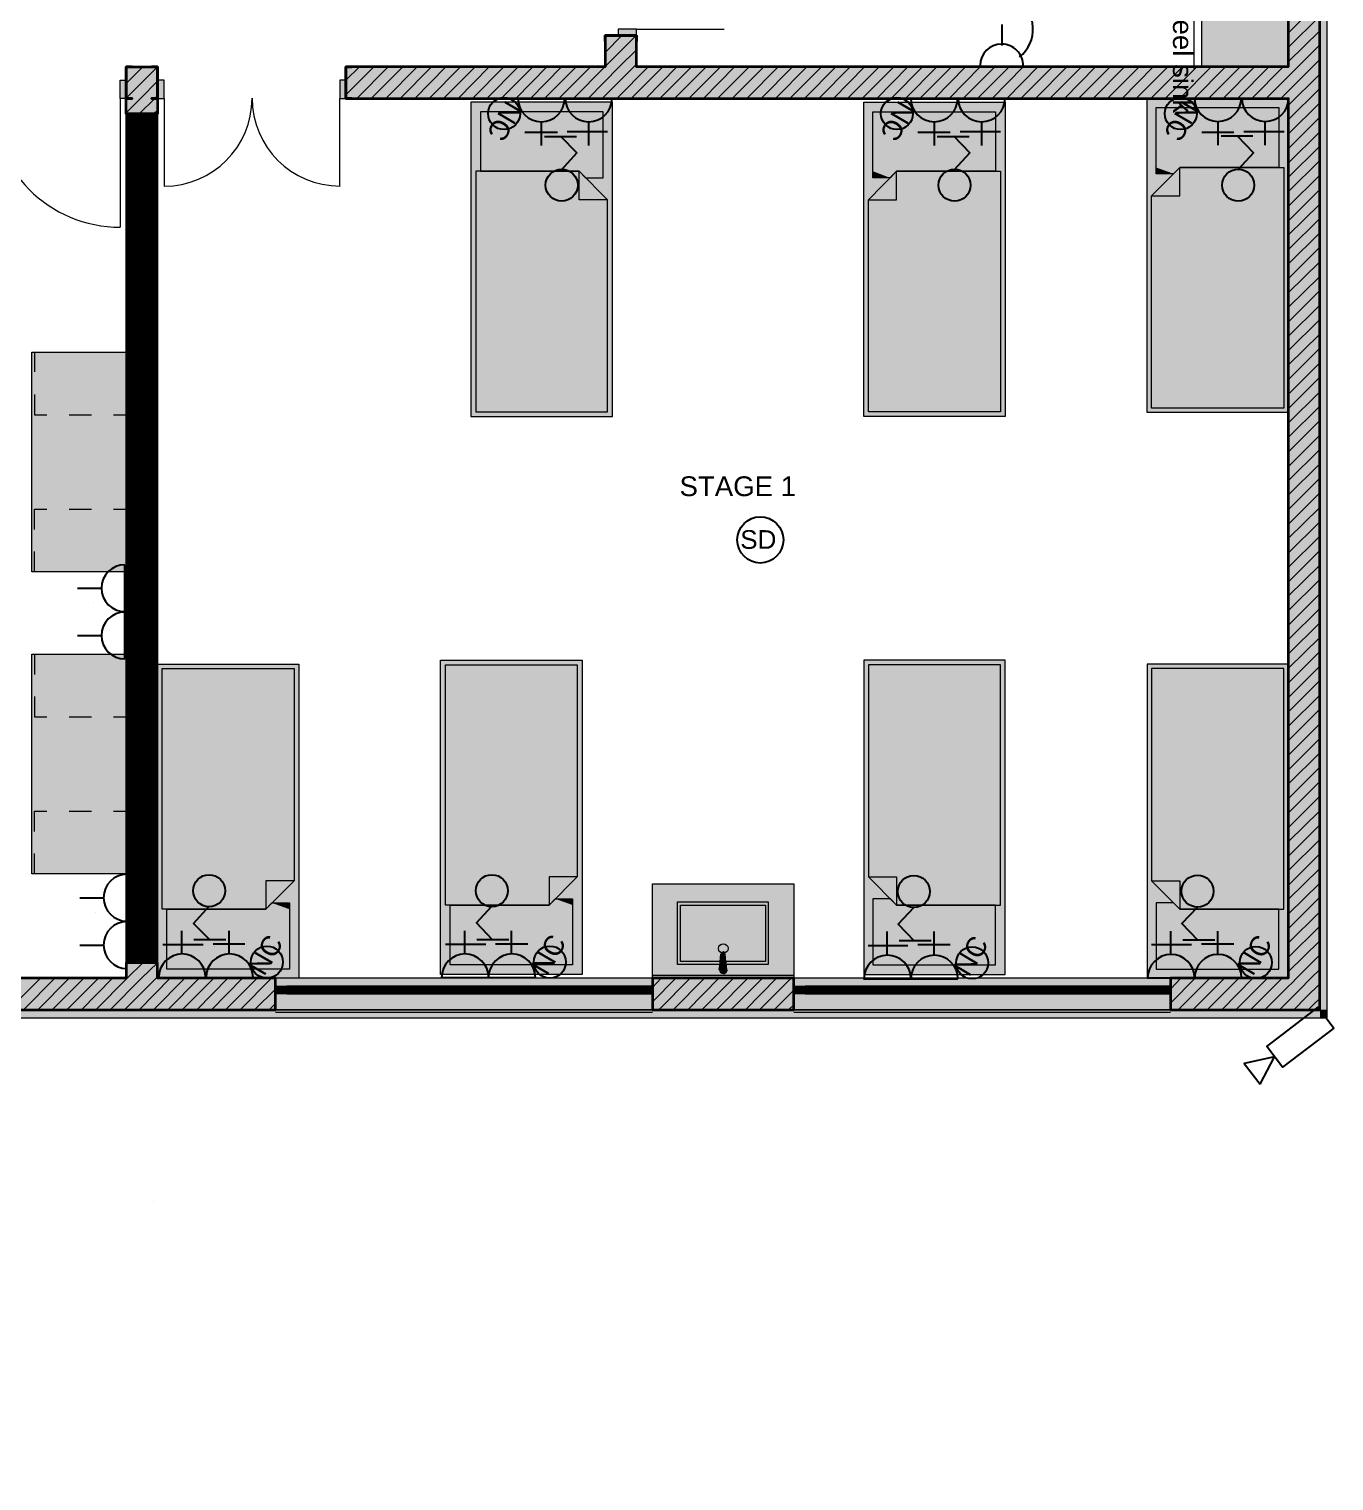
# Model space of a CAD drawing. Header units: inches. Extents: x 1845 to 54835, y 15201 to 50607.
# Drawn here: x 37341 to 53967, y 15804 to 34294 of the extents above; entities that cross this region are included whole.
import ezdxf

# ---------------------------------------------------------------- set-up
doc = ezdxf.new("R2010")
doc.units = ezdxf.units.IN
doc.header["$MEASUREMENT"] = 0
doc.layers.add('PDF_Geometry', color=7, linetype='Continuous', true_color=0xfd8379)
doc.layers.add('PDF_Solid Fills', color=7, linetype='Continuous', true_color=0xffffff)
doc.layers.add('PDF_Text', color=7, linetype='Continuous')
doc.styles.add('PDF Arial-BoldMT', font='arial.ttf')
doc.styles.add('PDF ArialMT', font='arial.ttf')

msp = doc.modelspace()

# ---------------------------------------------------------------- linework, layer by layer
at = {"layer": 'PDF_Geometry', "color": 251, "lineweight": 18, "true_color": 0x696969}
msp.add_lwpolyline([(53787, 21704), (53882, 21704), (53882, 49522), (53882, 49617), (50485, 49617), (50485, 49522), (53787, 49522), (53787, 21805), (23371, 21805), (23371, 21704)], close=True, dxfattribs=at)
at = {"layer": 'PDF_Geometry', "color": 123, "lineweight": 18, "true_color": 0x70cdbd}
msp.add_lwpolyline([(3263, 49522), (3263, 21805), (15058, 21805), (15058, 15804), (23863, 15804), (23863, 21805), (53787, 21805), (53787, 49522)], close=True, dxfattribs=at)
at = {"layer": 'PDF_Geometry', "color": 7, "lineweight": 13}
for points in [[(52184, 33790), (52184, 44315)], [(38727, 33060), (38727, 29758)], [(38828, 29758), (38828, 33060)], [(38579, 29610), (38727, 29610), (38579, 29610)], [(38727, 29456), (38727, 26160)], [(38828, 26160), (38828, 29456)], [(38579, 26006), (38727, 26006), (38579, 26006)], [(38727, 25858), (38727, 22556)], [(38828, 22556), (38828, 25858)], [(41955, 22106), (40627, 22106)], [(40627, 22006), (41955, 22006)], [(43505, 22106), (42204, 22106)], [(42204, 22006), (43505, 22006)], [(45130, 22106), (43855, 22106)], [(43855, 22006), (45130, 22006)], [(48559, 22106), (47231, 22106)], [(47231, 22006), (48559, 22006)], [(50109, 22106), (48808, 22106)], [(48808, 22006), (50109, 22006)], [(51734, 22106), (50459, 22106)], [(50459, 22006), (51734, 22006)], [(40479, 21805), (40378, 21805)], [(45283, 21805), (45379, 21805)], [(47083, 21805), (46982, 21805)], [(51882, 21805), (51983, 21805)]]:
    msp.add_lwpolyline(points, dxfattribs=at)
at = {"layer": 'PDF_Geometry', "color": 39, "lineweight": 13, "true_color": 0x563838}
for points in [[(53385, 33811), (53385, 34409), (53385, 35610), (53385, 39045), (53385, 42516), (53385, 43717)], [(52284, 33811), (52284, 34409)], [(44712, 32118), (44352, 32118), (44352, 32483)], [(48035, 32118), (48395, 32118), (48395, 32483)], [(51644, 32171), (52004, 32171), (52004, 32531)], [(37410, 30181), (37410, 29927)], [(37410, 29642), (37410, 29382), (37568, 29382)], [(37854, 29382), (38135, 29382)], [(38415, 29382), (38579, 29382)], [(37410, 27922), (37410, 28181), (37568, 28181)], [(37854, 28181), (38135, 28181)], [(38415, 28181), (38579, 28181)], [(37410, 27382), (37410, 27641)], [(37410, 26334), (37410, 26075)], [(37410, 25795), (37410, 25535), (37568, 25535)], [(37854, 25535), (38135, 25535)], [(38415, 25535), (38579, 25535)], [(37410, 24075), (37410, 24334), (37568, 24334)], [(37854, 24334), (38135, 24334)], [(38415, 24334), (38579, 24334)], [(37410, 23535), (37410, 23794)], [(44326, 23498), (43966, 23498), (43966, 23138)], [(48035, 23498), (48395, 23498), (48395, 23138)], [(40717, 23445), (40357, 23445), (40357, 23085)], [(51644, 23445), (52004, 23445), (52004, 23085)], [(46141, 22392), (46130, 22313)], [(46146, 22413), (46157, 22519)], [(46157, 22392), (46157, 22360), (46209, 22360), (46209, 22392)], [(46204, 22519), (46215, 22413)], [(46231, 22313), (46225, 22392)], [(45283, 22244), (47083, 22244)]]:
    msp.add_lwpolyline(points, dxfattribs=at)
at = {"layer": 'PDF_Geometry', "color": 7, "lineweight": 35}
for points in [[(53787, 34510), (53787, 34610), (53586, 34610), (53485, 34610), (53385, 34610), (53385, 33811), (45082, 33811), (45082, 34213), (44849, 34213), (45082, 34213), (45082, 34139), (45082, 34213)], [(51882, 21805), (53385, 21805), (53787, 21805), (53787, 34610)], [(44680, 34213), (44680, 34139), (44680, 34213), (44849, 34213), (44680, 34213), (44680, 33811), (41378, 33811), (41378, 33642), (41378, 33409), (41452, 33409)], [(45082, 34139), (45082, 34213), (44849, 34213), (44680, 34213), (44680, 34139)], [(38579, 33811), (38976, 33811), (38976, 33642), (38976, 33409), (38902, 33409), (38976, 33409), (38902, 33409)], [(38653, 33409), (38579, 33409), (38653, 33409), (38579, 33409), (38579, 33642), (38579, 33811), (38579, 33642), (38579, 33409), (38579, 33642), (38579, 33811), (38653, 33811), (38579, 33811), (38653, 33811)], [(38976, 33811), (38902, 33811)], [(41378, 33811), (41452, 33811)], [(41378, 33409), (41452, 33409), (41378, 33409), (41378, 33642), (41378, 33409), (53385, 33409), (53385, 22207), (51882, 22207), (51882, 22106), (51882, 22006), (51882, 21805), (51983, 21805)], [(38976, 33409), (38976, 33213), (38828, 33213), (38727, 33213), (38579, 33213), (38579, 33409)], [(40378, 21805), (40479, 21805), (40479, 22006), (40479, 22106), (40479, 22207), (38976, 22207), (38976, 22403), (38828, 22403), (38727, 22403), (38579, 22403), (38579, 22207), (37140, 22207), (37140, 22106), (37140, 22006), (37140, 21805), (37240, 21805)], [(46982, 21805), (47083, 21805), (47083, 22006), (47083, 22106), (47083, 22207), (45283, 22207), (45283, 22106), (45283, 22006), (45283, 21805), (45379, 21805)], [(37140, 21805), (40479, 21805)], [(45283, 21805), (47083, 21805)]]:
    msp.add_lwpolyline(points, dxfattribs=at)
at = {"layer": 'PDF_Geometry', "lineweight": 9}
for points in [[(53385, 34240), (53755, 34610)], [(53385, 34060), (53787, 34457)], [(44680, 33817), (45077, 34213)], [(44680, 33997), (44892, 34213)], [(44680, 34182), (44712, 34213)], [(53385, 33875), (53787, 34272)], [(44463, 33409), (44860, 33811), (45082, 34028)], [(53104, 33409), (53385, 33690), (53787, 34092)], [(44643, 33409), (45045, 33811), (45082, 33848)], [(53290, 33409), (53385, 33504), (53787, 33907)], [(38579, 33414), (38976, 33811)], [(38579, 33600), (38791, 33811)], [(38579, 33780), (38605, 33811)], [(41378, 33457), (41733, 33811)], [(41378, 33642), (41553, 33811)], [(41516, 33409), (41918, 33811)], [(41701, 33409), (42103, 33811)], [(41886, 33409), (42288, 33811)], [(42071, 33409), (42468, 33811)], [(42257, 33409), (42653, 33811)], [(42437, 33409), (42839, 33811)], [(42622, 33409), (43024, 33811)], [(42807, 33409), (43204, 33811)], [(42992, 33409), (43389, 33811)], [(43172, 33409), (43574, 33811)], [(43357, 33409), (43759, 33811)], [(43542, 33409), (43939, 33811)], [(43728, 33409), (44125, 33811)], [(43908, 33409), (44310, 33811)], [(44093, 33409), (44495, 33811)], [(44278, 33409), (44675, 33811)], [(44828, 33409), (45230, 33811)], [(45014, 33409), (45416, 33811)], [(45199, 33409), (45596, 33811)], [(45379, 33409), (45781, 33811)], [(45564, 33409), (45966, 33811)], [(45749, 33409), (46151, 33811)], [(45934, 33409), (46331, 33811)], [(46114, 33409), (46516, 33811)], [(46299, 33409), (46702, 33811)], [(46485, 33409), (46887, 33811)], [(46670, 33409), (47067, 33811)], [(46850, 33409), (47252, 33811)], [(47035, 33409), (47437, 33811)], [(47220, 33409), (47622, 33811)], [(47405, 33409), (47802, 33811)], [(47591, 33409), (47987, 33811)], [(47770, 33409), (48173, 33811)], [(47956, 33409), (48358, 33811)], [(48141, 33409), (48538, 33811)], [(48326, 33409), (48723, 33811)], [(48506, 33409), (48908, 33811)], [(48691, 33409), (49093, 33811)], [(48876, 33409), (49273, 33811)], [(49062, 33409), (49458, 33811)], [(49241, 33409), (49644, 33811)], [(49427, 33409), (49829, 33811)], [(49612, 33409), (50009, 33811)], [(49797, 33409), (50194, 33811)], [(49977, 33409), (50379, 33811)], [(50162, 33409), (50564, 33811)], [(50347, 33409), (50750, 33811)], [(50533, 33409), (50929, 33811)], [(50713, 33409), (51115, 33811)], [(50898, 33409), (51300, 33811)], [(51083, 33409), (51485, 33811)], [(51268, 33409), (51665, 33811)], [(51448, 33409), (51850, 33811)], [(51633, 33409), (52035, 33811)], [(51818, 33409), (52221, 33811)], [(52004, 33409), (52401, 33811)], [(52184, 33409), (52586, 33811)], [(52369, 33409), (52771, 33811)], [(52554, 33409), (52956, 33811)], [(52739, 33409), (53136, 33811)], [(52919, 33409), (53321, 33811)], [(53385, 33319), (53787, 33721)], [(38579, 33229), (38759, 33409), (38976, 33631)], [(53385, 33139), (53787, 33536)], [(38743, 33213), (38944, 33409), (38976, 33446)], [(53385, 32954), (53787, 33356)], [(38928, 33213), (38976, 33261)], [(53385, 32769), (53787, 33171)], [(53385, 32584), (53787, 32986)], [(53385, 32404), (53787, 32801)], [(53385, 32219), (53787, 32621)], [(53385, 32033), (53787, 32435)], [(53385, 31848), (53787, 32250)], [(53385, 31668), (53787, 32065)], [(53385, 31483), (53787, 31880)], [(53385, 31298), (53787, 31700)], [(53385, 31113), (53787, 31515)], [(53385, 30933), (53787, 31330)], [(53385, 30747), (53787, 31144)], [(53385, 30562), (53787, 30964)], [(53385, 30377), (53787, 30779)], [(53385, 30197), (53787, 30594)], [(53385, 30012), (53787, 30409)], [(53385, 29827), (53787, 30229)], [(53385, 29642), (53787, 30044)], [(53385, 29456), (53787, 29859)], [(53385, 29276), (53787, 29673)], [(53385, 29091), (53787, 29493)], [(53385, 28906), (53787, 29308)], [(53385, 28721), (53787, 29123)], [(53385, 28541), (53787, 28938)], [(53385, 28356), (53787, 28758)], [(53385, 28171), (53787, 28573)], [(53385, 27985), (53787, 28387)], [(53385, 27805), (53787, 28202)], [(53385, 27620), (53787, 28017)], [(53385, 27435), (53787, 27837)], [(53385, 27250), (53787, 27652)], [(53385, 27070), (53787, 27467)], [(53385, 26885), (53787, 27282)], [(53385, 26699), (53787, 27102)], [(53385, 26514), (53787, 26916)], [(53385, 26334), (53787, 26731)], [(53385, 26149), (53787, 26546)], [(53385, 25964), (53787, 26366)], [(53385, 25779), (53787, 26181)], [(53385, 25594), (53787, 25996)], [(53385, 25414), (53787, 25810)], [(53385, 25228), (53787, 25631)], [(53385, 25043), (53787, 25445)], [(53385, 24858), (53787, 25260)], [(53385, 24678), (53787, 25075)], [(53385, 24493), (53787, 24895)], [(53385, 24308), (53787, 24710)], [(53385, 24122), (53787, 24525)], [(53385, 23943), (53787, 24339)], [(53385, 23757), (53787, 24159)], [(53385, 23572), (53787, 23974)], [(53385, 23387), (53787, 23789)], [(53385, 23207), (53787, 23604)], [(53385, 23022), (53787, 23419)], [(53385, 22837), (53787, 23239)], [(53385, 22651), (53787, 23054)], [(53385, 22471), (53787, 22868)], [(53385, 22286), (53787, 22683)], [(38193, 21805), (38590, 22207), (38791, 22403)], [(38373, 21805), (38775, 22207), (38976, 22403)], [(38579, 22376), (38605, 22403)], [(53787, 22503), (53491, 22207), (53438, 22154), (53385, 22101), (53088, 21805)], [(37140, 21858), (37489, 22207)], [(37272, 21805), (37669, 22207)], [(37452, 21805), (37854, 22207)], [(37637, 21805), (38039, 22207)], [(37822, 21805), (38224, 22207)], [(38008, 21805), (38404, 22207)], [(38558, 21805), (38960, 22207), (38976, 22223)], [(38743, 21805), (39140, 22207)], [(38928, 21805), (39325, 22207)], [(39108, 21805), (39510, 22207)], [(39293, 21805), (39696, 22207)], [(39479, 21805), (39875, 22207)], [(39664, 21805), (40061, 22207)], [(39844, 21805), (40246, 22207)], [(40029, 21805), (40431, 22207)], [(45283, 21905), (45580, 22207)], [(45283, 22090), (45395, 22207)], [(45363, 21805), (45765, 22207)], [(45548, 21805), (45945, 22207)], [(45733, 21805), (46130, 22207)], [(45913, 21805), (46315, 22207)], [(46098, 21805), (46500, 22207)], [(46284, 21805), (46686, 22207)], [(46469, 21805), (46866, 22207)], [(46649, 21805), (47051, 22207)], [(51882, 21889), (52199, 22207)], [(51882, 22069), (52014, 22207)], [(51983, 21805), (52385, 22207)], [(52168, 21805), (52570, 22207)], [(52353, 21805), (52755, 22207)], [(52538, 21805), (52935, 22207)], [(52718, 21805), (53120, 22207)], [(52903, 21805), (53305, 22207)], [(53787, 22318), (53671, 22207), (53528, 22059), (53385, 21916), (53274, 21805)], [(40214, 21805), (40479, 22069)], [(46834, 21805), (47083, 22053)], [(53787, 22133), (53618, 21969), (53454, 21805)], [(40399, 21805), (40479, 21884)], [(47019, 21805), (47083, 21868)], [(53787, 21948), (53713, 21879), (53639, 21805)]]:
    msp.add_lwpolyline(points, dxfattribs=at)
at = {"layer": 'PDF_Geometry', "color": 30, "lineweight": 20, "true_color": 0xff6600}
for points in [[(45082, 34213), (45082, 34293), (44849, 34293), (44849, 34213)], [(38579, 33409), (38500, 33409), (38500, 33642), (38579, 33642)], [(38976, 33409), (39061, 33409), (39061, 33642), (38976, 33642)], [(41378, 33642), (41299, 33642), (41299, 33409), (41378, 33409)]]:
    msp.add_lwpolyline(points, close=True, dxfattribs=at)
at = {"layer": 'PDF_Geometry', "color": 30, "lineweight": 18, "true_color": 0xff6600}
for points in [[(45082, 34293), (46199, 34293)], [(38500, 33409), (38500, 31769)], [(39061, 33409), (39061, 32293)], [(41299, 32293), (41299, 33409)]]:
    msp.add_lwpolyline(points, dxfattribs=at)
at = {"layer": 'PDF_Geometry', "color": 1, "lineweight": 25}
for points in [[(49739, 34086), (49739, 34351)], [(49474, 33817), (49739, 33817), (50003, 33817)], [(43569, 33409), (44765, 33409)], [(48575, 33409), (49771, 33409)], [(52189, 33414), (53390, 33414)], [(43865, 33113), (43865, 32811)], [(44469, 33113), (44469, 32811)], [(48871, 33113), (48871, 32811)], [(49474, 33113), (49474, 32811)], [(52485, 33113), (52485, 32816)], [(53088, 33113), (53088, 32816)], [(44072, 32975), (43659, 32975)], [(44315, 32922), (43908, 32922)], [(44045, 33012), (44045, 33012)], [(44114, 32928), (44320, 32716), (44119, 32499)], [(44712, 32986), (44199, 32986)], [(49077, 32975), (48665, 32975)], [(49321, 32922), (48913, 32922)], [(49056, 33012), (49056, 33012)], [(49120, 32933), (49326, 32716), (49125, 32499)], [(49718, 32986), (49204, 32986)], [(52692, 32975), (52284, 32975)], [(52935, 32928), (52528, 32928)], [(52670, 33012), (52670, 33012)], [(52734, 32933), (52940, 32716), (52739, 32499)], [(53332, 32986), (52819, 32986)], [(38558, 27467), (38558, 26271)], [(38262, 27170), (37960, 27170)], [(38161, 26985), (38161, 26985)], [(38262, 26567), (37960, 26567)], [(38584, 23525), (38584, 22329)], [(38283, 23228), (37986, 23228)], [(39643, 22694), (39436, 22905), (39637, 23122)], [(43246, 22694), (43040, 22911), (43236, 23122)], [(52237, 22688), (52030, 22905), (52231, 23117)], [(38182, 23043), (38182, 23043)], [(48622, 22678), (48416, 22895), (48617, 23112)], [(39288, 22509), (39288, 22810)], [(39891, 22509), (39891, 22810)], [(42892, 22514), (42892, 22810)], [(43490, 22514), (43490, 22810)], [(48273, 22498), (48273, 22800)], [(48871, 22498), (48871, 22800)], [(51887, 22509), (51887, 22805)], [(52485, 22509), (52485, 22805)], [(38283, 22625), (37986, 22625)], [(39045, 22636), (39558, 22636)], [(39442, 22699), (39849, 22699)], [(39685, 22646), (40092, 22646)], [(39706, 22609), (39706, 22609)], [(42648, 22641), (43161, 22641)], [(43045, 22699), (43453, 22699)], [(43283, 22646), (43696, 22646)], [(43310, 22614), (43310, 22614)], [(48030, 22625), (48538, 22625)], [(48427, 22688), (48834, 22688)], [(48665, 22636), (49077, 22636)], [(48691, 22598), (48691, 22598)], [(51644, 22636), (52152, 22636)], [(52041, 22694), (52448, 22694)], [(52279, 22646), (52692, 22646)], [(52305, 22609), (52305, 22609)], [(40188, 22212), (38992, 22212)], [(43791, 22212), (42590, 22212)], [(49173, 22196), (47972, 22196)], [(52787, 22207), (51586, 22207)]]:
    msp.add_lwpolyline(points, dxfattribs=at)
at = {"layer": 'PDF_Geometry', "color": 7, "lineweight": 35}
for points in [[(38902, 33811), (38976, 33811), (38976, 33642), (38976, 33409), (38976, 33642), (38976, 33811)], [(41452, 33811), (41378, 33811), (41378, 33642), (41378, 33811)]]:
    msp.add_lwpolyline(points, close=True, dxfattribs=at)
at = {"layer": 'PDF_Geometry', "color": 7, "lineweight": 0, "true_color": 0xffffff}
for points in [[(38777, 29758, 101, 101, 0), (38777, 33060, 101, 101, 0), (38777, 33213, 397, 397, 0), (38777, 29610, 397, 397, 0), (38777, 26006, 397, 397, 0), (38777, 22403, 0, 0, 0)], [(45283, 22056, 101, 101, 0), (45130, 22056, 101, 101, 0), (43855, 22056, 101, 101, 0), (43680, 22056, 101, 101, 0), (43505, 22056, 101, 101, 0), (42204, 22056, 101, 101, 0), (42082, 22056, 101, 101, 0), (41955, 22056, 101, 101, 0), (40627, 22056, 0, 0, 0)], [(51882, 22056, 101, 101, 0), (51734, 22056, 101, 101, 0), (50459, 22056, 101, 101, 0), (50284, 22056, 101, 101, 0), (50109, 22056, 101, 101, 0), (48808, 22056, 101, 101, 0), (48681, 22056, 101, 101, 0), (48559, 22056, 101, 101, 0), (47231, 22056, 0, 0, 0)]]:
    msp.add_lwpolyline(points, format="xyseb", dxfattribs=at)
at = {"layer": 'PDF_Geometry', "color": 39, "lineweight": 13, "true_color": 0x563838}
for points in [[(44775, 29361), (44775, 33362), (42971, 33362), (42971, 29361)], [(49776, 29361), (47977, 29361), (47977, 33362), (49776, 33362)], [(53385, 29409), (51586, 29409), (51586, 33409), (53385, 33409)], [(53263, 32531), (52004, 32531), (51924, 32451), (51702, 32451), (51702, 33293), (53263, 33293)], [(44352, 32483), (44431, 32398), (44654, 32398), (44654, 33240), (43093, 33240), (43093, 32483)], [(49654, 32483), (48395, 32483), (48315, 32398), (48093, 32398), (48093, 33240), (49654, 33240)], [(44712, 29419), (44712, 32118), (44352, 32483), (43034, 32483), (43034, 29419)], [(49718, 29419), (48035, 29419), (48035, 32118), (48395, 32483), (49718, 32483)], [(53327, 29467), (51644, 29467), (51644, 32171), (52004, 32531), (53327, 32531)], [(38579, 30181), (38579, 27382), (37378, 27382), (37378, 30181)], [(38579, 26334), (38579, 23535), (37378, 23535), (37378, 26334)], [(38976, 26207), (40780, 26207), (40780, 22207), (38976, 22207)], [(39039, 26149), (40717, 26149), (40717, 23445), (40357, 23085), (39039, 23085)], [(42585, 26255), (44389, 26255), (44389, 22255), (42585, 22255)], [(42648, 26197), (44326, 26197), (44326, 23498), (43966, 23138), (42648, 23138)], [(47977, 26255), (47977, 22255), (49776, 22255), (49776, 26255)], [(48035, 26197), (48035, 23498), (48395, 23138), (49718, 23138), (49718, 26197)], [(51586, 26207), (51586, 22207), (53385, 22207), (53385, 26207)], [(51644, 26149), (51644, 23445), (52004, 23085), (53327, 23085), (53327, 26149)], [(45283, 22207), (45283, 23408), (47083, 23408), (47083, 22207)], [(39098, 23085), (40357, 23085), (40436, 23165), (40659, 23165), (40659, 22323), (39098, 22323)], [(42706, 23138), (43966, 23138), (44045, 23218), (44267, 23218), (44267, 22376), (42706, 22376)], [(45601, 23181), (46760, 23181), (46760, 22382), (45601, 22382)], [(45643, 23138), (46723, 23138), (46723, 22419), (45643, 22419)], [(48395, 23138), (48315, 23218), (48093, 23218), (48093, 22376), (49654, 22376), (49654, 23138)], [(52004, 23085), (51924, 23165), (51702, 23165), (51702, 22323), (53263, 22323), (53263, 23085)]]:
    msp.add_lwpolyline(points, close=True, dxfattribs=at)
at = {"layer": 'PDF_Geometry', "color": 7, "lineweight": 13}
for points in [[(38976, 26006), (38976, 22403), (38828, 22403), (38727, 22403), (38828, 22403), (38828, 22556), (38727, 22556), (38727, 22403), (38579, 22403), (38579, 26006), (38579, 29610), (38579, 33213), (38727, 33213), (38727, 33060), (38828, 33060), (38828, 33213), (38727, 33213), (38828, 33213), (38976, 33213), (38976, 29610), (38828, 29610), (38828, 29758), (38727, 29758), (38727, 29610), (38828, 29610), (38727, 29610), (38727, 29456), (38828, 29456), (38828, 29610), (38727, 29610), (38828, 29610), (38976, 29610), (38976, 26006), (38828, 26006), (38828, 26160), (38727, 26160), (38727, 26006), (38828, 26006), (38727, 26006), (38727, 25858), (38828, 25858), (38828, 26006), (38727, 26006), (38828, 26006)], [(45283, 22207), (40479, 22207), (40479, 22106), (40479, 22006), (40479, 22106), (40627, 22106), (40627, 22006), (40479, 22006), (40479, 21805), (45283, 21805), (45283, 22006), (45283, 22106)], [(51882, 22207), (47083, 22207), (47083, 22106), (47083, 22006), (47083, 22106), (47231, 22106), (47231, 22006), (47083, 22006), (47083, 21805), (51882, 21805), (51882, 22006), (51882, 22106)], [(42082, 22106), (41955, 22106), (41955, 22006), (42082, 22006), (42204, 22006), (42204, 22106)], [(43680, 22106), (43505, 22106), (43505, 22006), (43680, 22006), (43855, 22006), (43855, 22106)], [(45283, 22106), (45130, 22106), (45130, 22006), (45283, 22006)], [(48681, 22106), (48559, 22106), (48559, 22006), (48681, 22006), (48808, 22006), (48808, 22106)], [(50284, 22106), (50109, 22106), (50109, 22006), (50284, 22006), (50459, 22006), (50459, 22106)], [(51882, 22106), (51734, 22106), (51734, 22006), (51882, 22006)]]:
    msp.add_lwpolyline(points, close=True, dxfattribs=at)
at = {"layer": 'PDF_Geometry', "color": 7, "lineweight": 0, "true_color": 0xffffff, "const_width": 101}
for points in [[(38777, 29610), (38777, 29456), (38777, 26160)], [(38777, 26006), (38777, 25858), (38777, 22556)]]:
    msp.add_lwpolyline(points, dxfattribs=at)
at = {"layer": 'PDF_Geometry', "color": 1, "lineweight": 25}
for points in [[(43793, 22216, 1), (43195, 22216, 1), (42597, 22216)], [(49175, 22200, 1), (48577, 22200, 1), (47979, 22200)], [(52789, 22210, 1), (52191, 22210, 1), (51593, 22210)]]:
    msp.add_lwpolyline(points, format="xyb", dxfattribs=at)
at = {"layer": 'PDF_Geometry', "color": 39, "lineweight": 13, "true_color": 0x563838}
for points in [[(46219, 22416, 0.254264), (46186, 22434, 0.254799), (46152, 22416)], [(46215, 22395, 0.414999), (46186, 22424, 0.413626), (46157, 22395)], [(46211, 22520, 0.378573), (46187, 22541, 0.376902), (46164, 22520)]]:
    msp.add_lwpolyline(points, format="xyb", dxfattribs=at)
at = {"layer": 'PDF_Geometry', "color": 6, "lineweight": 25}
for points in [[(53967, 21572), (53311, 21075), (53110, 21339), (53766, 21837)], [(53025, 20858), (53210, 21207), (52824, 21122)]]:
    msp.add_lwpolyline(points, close=True, dxfattribs=at)
at = {"layer": 'PDF_Geometry', "color": 251, "lineweight": 18, "true_color": 0x696969}
for points in [[(45283, 21805), (40479, 21805)], [(40479, 21773), (45283, 21773)], [(51882, 21805), (47083, 21805)], [(47083, 21773), (51882, 21773)]]:
    msp.add_lwpolyline(points, dxfattribs=at)
at = {"layer": 'PDF_Geometry', "color": 254, "lineweight": 13, "true_color": 0xcccccc}
msp.add_lwpolyline([(38923, 19365), (38923, 19365)], dxfattribs=at)
at = {"layer": 'PDF_Geometry', "color": 4, "lineweight": 25}
for centre, radius in [((43393, 33217), 204), ((48399, 33217), 204), ((52014, 33217), 204), ((46658, 27788), 294), ((40372, 22412), 204), ((43976, 22412), 204), ((49357, 22401), 204), ((52972, 22406), 204)]:
    msp.add_circle(centre, radius, dxfattribs=at)
at = {"layer": 'PDF_Geometry', "color": 1, "lineweight": 25}
for centre in [(44127, 32306), (49133, 32306), (52747, 32306), (39635, 23321), (43238, 23321), (48614, 23310), (52229, 23315)]:
    msp.add_circle(centre, 204, dxfattribs=at)
at = {"layer": 'PDF_Geometry', "color": 39, "lineweight": 13, "true_color": 0x563838}
msp.add_circle((46186, 22585), 60.9, dxfattribs=at)
at = {"layer": 'PDF_Geometry', "color": 1, "lineweight": 25}
for centre, radius, start, end in [((49680, 34292), 452, 308.5675, 58.1067), ((49731, 33830), 273, 90.0001, 179.9999), ((49731, 33825), 278, 359.0873, 89.0885), ((43868, 33412), 299, 180, 360), ((44471, 33412), 299, 180, 360), ((48874, 33412), 299, 180, 360), ((49477, 33412), 299, 180, 360), ((52488, 33417), 299, 180, 360), ((53091, 33417), 299, 180, 360), ((38562, 27174), 299, 90, 270), ((38562, 26571), 299, 90, 270), ((38589, 23232), 299, 90, 270), ((38589, 22629), 299, 90, 270), ((39292, 22216), 299, 0, 180), ((39896, 22216), 299, 0, 180)]:
    msp.add_arc(centre, radius, start, end, dxfattribs=at)
at = {"layer": 'PDF_Geometry', "color": 30, "lineweight": 18, "true_color": 0xff6600}
for centre, radius, start, end in [((38504, 33413), 1643, 180, 270), ((39063, 33412), 1119, 270, 360), ((41303, 33413), 1119, 180.0055, 269.9945)]:
    msp.add_arc(centre, radius, start, end, dxfattribs=at)
at = {"layer": 'PDF_Geometry', "color": 39, "lineweight": 13, "true_color": 0x563838}
for centre, radius, start, end in [((46186, 22395), 44.9, 147.537, 174.3478), ((46187, 22396), 39.7, 4.9879, 32.6018), ((46187, 22316), 50.3, 180.022, 269.978), ((46186, 22315), 50.3, 269.9457, 0.0473)]:
    msp.add_arc(centre, radius, start, end, dxfattribs=at)
at = {"layer": 'PDF_Solid Fills', "transparency": 33554559}
for points in [[(53882, 21805), (53882, 49522), (53787, 21805)], [(53882, 49522), (53787, 21805), (53787, 49522)], [(53385, 22207), (53787, 22207), (53385, 34610)], [(53787, 22207), (53385, 34610), (53787, 34610)], [(52284, 33811), (52284, 34409), (53385, 33811)], [(52284, 34409), (53385, 33811), (53385, 34409)], [(44680, 33811), (45082, 33811), (44680, 34213)], [(45082, 33811), (44680, 34213), (45082, 34213)], [(45082, 34213), (44849, 34213), (45082, 34293)], [(44849, 34213), (45082, 34293), (44849, 34293)], [(38579, 33409), (38976, 33409), (38579, 33811)], [(38976, 33409), (38579, 33811), (38976, 33811)], [(41378, 33811), (41378, 33409), (53385, 33811)], [(41378, 33409), (53385, 33811), (53385, 33409)], [(38579, 33409), (38500, 33409), (38579, 33642)], [(38500, 33409), (38579, 33642), (38500, 33642)], [(38976, 33409), (38976, 33642), (39061, 33409)], [(38976, 33642), (39061, 33409), (39061, 33642)], [(41378, 33642), (41378, 33409), (41299, 33642)], [(41378, 33409), (41299, 33642), (41299, 33409)], [(38579, 33409), (38579, 33213), (38976, 33409)], [(38579, 33213), (38976, 33409), (38976, 33213)], [(42971, 29361), (42971, 33362), (44775, 29361)], [(42971, 33362), (44775, 29361), (44775, 33362)], [(49776, 29361), (49776, 33362), (47977, 29361)], [(49776, 33362), (47977, 29361), (47977, 33362)], [(53385, 29409), (53385, 33409), (51586, 29409)], [(53385, 33409), (51586, 29409), (51586, 33409)], [(53263, 33293), (51702, 33293), (53263, 32531)], [(51702, 33293), (53263, 32531), (51702, 32531)], [(44654, 33240), (43093, 33240), (44654, 32483)], [(43093, 33240), (44654, 32483), (43093, 32483)], [(49654, 33240), (48093, 33240), (49654, 32483)], [(48093, 33240), (49654, 32483), (48093, 32483)], [(44352, 32483), (43034, 32483), (44712, 32118)], [(43034, 32483), (44712, 32118), (43034, 32118)], [(44654, 32483), (44352, 32483), (44654, 32398)], [(44352, 32483), (44654, 32398), (44431, 32398)], [(48395, 32483), (49718, 32118), (48035, 32118)], [(48395, 32483), (48093, 32483), (48315, 32398)], [(48093, 32483), (48315, 32398), (48093, 32398)], [(49718, 32483), (48395, 32483), (49718, 32118)], [(52004, 32531), (53327, 32171), (51644, 32171)], [(52004, 32531), (51702, 32531), (51924, 32451)], [(51702, 32531), (51924, 32451), (51702, 32451)], [(53327, 32531), (52004, 32531), (53327, 32171)], [(44712, 32118), (43034, 32118), (44712, 29419)], [(43034, 32118), (44712, 29419), (43034, 29419)], [(49718, 32118), (48035, 32118), (49718, 29419)], [(48035, 32118), (49718, 29419), (48035, 29419)], [(53327, 32171), (51644, 32171), (53327, 29467)], [(51644, 32171), (53327, 29467), (51644, 29467)], [(38579, 30181), (37378, 30181), (38579, 27382)], [(37378, 30181), (38579, 27382), (37378, 27382)], [(38828, 29610), (38727, 29610), (38828, 29758)], [(38727, 29610), (38828, 29758), (38727, 29758)], [(38579, 26334), (37378, 26334), (38579, 23535)], [(37378, 26334), (38579, 23535), (37378, 23535)], [(38828, 26006), (38727, 26006), (38828, 26160)], [(38727, 26006), (38828, 26160), (38727, 26160)], [(38976, 26207), (38976, 22207), (40780, 26207)], [(38976, 22207), (40780, 26207), (40780, 22207)], [(40717, 26149), (39039, 26149), (40717, 23445)], [(39039, 26149), (40717, 23445), (39039, 23445)], [(42585, 26255), (42585, 22255), (44389, 26255)], [(42585, 22255), (44389, 26255), (44389, 22255)], [(44326, 26197), (42648, 26197), (44326, 23498)], [(42648, 26197), (44326, 23498), (42648, 23498)], [(49776, 26255), (49776, 22255), (47977, 26255)], [(49776, 22255), (47977, 26255), (47977, 22255)], [(49718, 26197), (48035, 26197), (49718, 23498)], [(48035, 26197), (49718, 23498), (48035, 23498)], [(53385, 26207), (53385, 22207), (51586, 26207)], [(53385, 22207), (51586, 26207), (51586, 22207)], [(53327, 26149), (51644, 26149), (53327, 23445)], [(51644, 26149), (53327, 23445), (51644, 23445)], [(44326, 23498), (42648, 23498), (43966, 23138)], [(42648, 23498), (43966, 23138), (42648, 23138)], [(49718, 23498), (48035, 23498), (49718, 23138)], [(48035, 23498), (49718, 23138), (48395, 23138)], [(40717, 23445), (39039, 23445), (40357, 23085)], [(39039, 23445), (40357, 23085), (39039, 23085)], [(45283, 23408), (47083, 23408), (45283, 22207)], [(47083, 23408), (45283, 22207), (47083, 22207)], [(53327, 23445), (51644, 23445), (53327, 23085)], [(51644, 23445), (53327, 23085), (52004, 23085)], [(40436, 23165), (40659, 23085), (40357, 23085)], [(40659, 23165), (40436, 23165), (40659, 23085)], [(44267, 23138), (42706, 23138), (44267, 22376)], [(42706, 23138), (44267, 22376), (42706, 22376)], [(44045, 23218), (44267, 23138), (43966, 23138)], [(44267, 23218), (44045, 23218), (44267, 23138)], [(48315, 23218), (48093, 23218), (48395, 23138)], [(48093, 23218), (48395, 23138), (48093, 23138)], [(49654, 23138), (48093, 23138), (49654, 22376)], [(48093, 23138), (49654, 22376), (48093, 22376)], [(51924, 23165), (51702, 23165), (52004, 23085)], [(51702, 23165), (52004, 23085), (51702, 23085)], [(40659, 23085), (39098, 23085), (40659, 22323)], [(39098, 23085), (40659, 22323), (39098, 22323)], [(53263, 23085), (51702, 23085), (53263, 22323)], [(51702, 23085), (53263, 22323), (51702, 22323)], [(38579, 22207), (38976, 22207), (38579, 22403)], [(38976, 22207), (38579, 22403), (38976, 22403)], [(38828, 22403), (38727, 22403), (38828, 22556)], [(38727, 22403), (38828, 22556), (38727, 22556)], [(46141, 22392), (46231, 22313), (46130, 22313)], [(46146, 22413), (46225, 22392), (46141, 22392)], [(46225, 22392), (46141, 22392), (46231, 22313)], [(46157, 22519), (46215, 22413), (46146, 22413)], [(46215, 22413), (46146, 22413), (46225, 22392)], [(46167, 22535), (46204, 22519), (46157, 22519)], [(46204, 22519), (46157, 22519), (46215, 22413)], [(46183, 22540), (46194, 22535), (46167, 22535)], [(46194, 22535), (46167, 22535), (46204, 22519)], [(37140, 21805), (40479, 21805), (37140, 22207)], [(40479, 21805), (37140, 22207), (40479, 22207)], [(45283, 21805), (45283, 22207), (40479, 21805)], [(45283, 22207), (40479, 21805), (40479, 22207)], [(45283, 21805), (47083, 21805), (45283, 22207)], [(47083, 21805), (45283, 22207), (47083, 22207)], [(46130, 22313), (46146, 22276), (46215, 22276)], [(46130, 22313), (46231, 22313), (46215, 22276)], [(46146, 22276), (46215, 22276), (46183, 22260)], [(51882, 21805), (51882, 22207), (47083, 21805)], [(51882, 22207), (47083, 21805), (47083, 22207)], [(51882, 21805), (53385, 21805), (51882, 22207)], [(53385, 21805), (51882, 22207), (53385, 22207)], [(53385, 22207), (53787, 22207), (53787, 21805)], [(53385, 22207), (53787, 21805), (53385, 21805)], [(40479, 22006), (40479, 22106), (40627, 22006)], [(40479, 22106), (40627, 22006), (40627, 22106)], [(47083, 22006), (47083, 22106), (47231, 22006)], [(47083, 22106), (47231, 22006), (47231, 22106)], [(53787, 21805), (23371, 21805), (53787, 21704)], [(23371, 21805), (53787, 21704), (23371, 21704)], [(45283, 21805), (40479, 21805), (45283, 21773)], [(40479, 21805), (45283, 21773), (40479, 21773)], [(51882, 21805), (47083, 21805), (51882, 21773)], [(47083, 21805), (51882, 21773), (47083, 21773)], [(53882, 21805), (53882, 21704), (53787, 21805)], [(53882, 21704), (53787, 21805), (53787, 21704)]]:
    msp.add_solid(points, dxfattribs=at)

# ---------------------------------------------------------------- texts
at = {"layer": 'PDF_Text', "insert": (52040, 36152), "char_height": 251.48, "attachment_point": 4, "rotation": 270, "style": 'PDF Arial-BoldMT'}
msp.add_mtext('stainless steel sink', dxfattribs=at)
at = {"layer": 'PDF_Text', "color": 4, "char_height": 251.5, "attachment_point": 4, "style": 'PDF Arial-BoldMT'}
for insert, rotation in [((43530, 33340), 239.4413), ((48536, 33340), 239.6564), ((52151, 33340), 239.6559), ((40229, 22283), 59.9579), ((43833, 22289), 59.6562), ((52825, 22285), 59.1394), ((49210, 22274), 59.1394)]:
    msp.add_mtext('NC', dxfattribs=dict(at, insert=insert, rotation=rotation))
at = {"layer": 'PDF_Text', "insert": (45629, 28470), "char_height": 251.5, "attachment_point": 4, "style": 'PDF Arial-BoldMT'}
msp.add_mtext('STAGE 1', dxfattribs=at)
at = {"layer": 'PDF_Text', "color": 4, "insert": (46402, 27792), "char_height": 237.6, "attachment_point": 4, "style": 'PDF ArialMT'}
msp.add_mtext('SD', dxfattribs=at)

doc.saveas('drawing.dxf')
